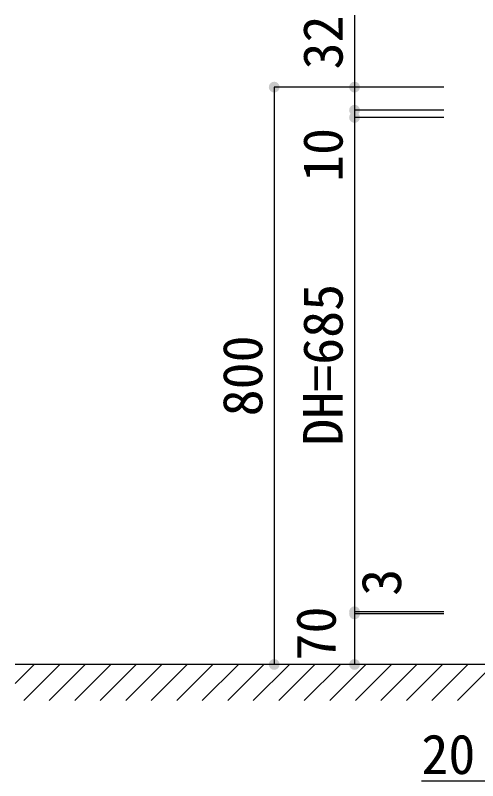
# Model space of a CAD drawing. Units: millimetres on the paper. Extents: x -205 to 195, y -144 to 136.
# Drawn here: x -170.33 to -144.7, y -49.53 to -7.11 of the extents above; entities that cross this region are included whole.
import ezdxf
from ezdxf.enums import TextEntityAlignment as Align

# ---------------------------------------------------------------- set-up
doc = ezdxf.new("R2010")
doc.units = ezdxf.units.MM
doc.layers.add('0-1_①\u3000細', color=4, linetype='Continuous')
doc.styles.add('ＭＳ ゴシック', font='')
doc.styles.get('ＭＳ ゴシック').set_extended_font_data('MS Gothic')

msp = doc.modelspace()

# ---------------------------------------------------------------- hatches: boundary and pattern name
at = {"layer": '0-1_①\u3000細'}
for points in [[(-155.676, -11.092, 1), (-156.276, -11.092, 1)], [(-151.222, -11.092, 1), (-151.822, -11.092, 1)], [(-151.222, -12.372, 1), (-151.822, -12.372, 1)], [(-151.222, -12.372, 1), (-151.822, -12.372, 1)], [(-151.222, -12.772, 1), (-151.822, -12.772, 1)], [(-151.222, -12.772, 1), (-151.822, -12.772, 1)], [(-151.222, -40.172, 1), (-151.822, -40.172, 1)], [(-151.222, -40.172, 1), (-151.822, -40.172, 1)], [(-151.222, -40.292, 1), (-151.822, -40.292, 1)], [(-151.222, -40.292, 1), (-151.822, -40.292, 1)], [(-155.676, -43.092, 1), (-156.276, -43.092, 1)], [(-151.222, -43.092, 1), (-151.822, -43.092, 1)]]:
    msp.add_hatch(color=132, dxfattribs=at).paths.add_polyline_path(points)

# ---------------------------------------------------------------- linework, layer by layer
for p, q in [((-151.522, -7.112), (-151.522, -12.372)), ((-146.576, -11.092), (-155.976, -11.092)), ((-155.976, -11.092), (-155.976, -43.092)), ((-146.576, -11.092), (-151.522, -11.092)), ((-146.577, -12.372), (-151.522, -12.372)), ((-151.522, -12.372), (-151.522, -16.347)), ((-146.576, -12.372), (-151.522, -12.372)), ((-146.577, -12.772), (-151.522, -12.772)), ((-146.577, -12.772), (-151.522, -12.772)), ((-151.522, -12.772), (-151.522, -40.172)), ((-151.522, -37.786), (-151.522, -40.292)), ((-146.577, -40.172), (-151.522, -40.172)), ((-146.577, -40.172), (-151.522, -40.172)), ((-146.577, -40.292), (-151.522, -40.292)), ((-146.577, -40.292), (-151.522, -40.292)), ((-151.522, -40.292), (-151.522, -43.092)), ((-170.327, -44.142), (-169.277, -43.092)), ((-170.327, -44.142), (-169.277, -43.092)), ((-104.171, -43.092), (-170.327, -43.092)), ((-104.171, -43.092), (-170.327, -43.092)), ((-169.862, -45.092), (-167.862, -43.092)), ((-169.862, -45.092), (-167.862, -43.092)), ((-168.448, -45.092), (-166.448, -43.092)), ((-168.448, -45.092), (-166.448, -43.092)), ((-152.255, -43.092), (-167.991, -43.092)), ((-152.255, -43.092), (-167.991, -43.092)), ((-167.034, -45.092), (-165.034, -43.092)), ((-167.034, -45.092), (-165.034, -43.092)), ((-165.62, -45.092), (-163.62, -43.092)), ((-165.62, -45.092), (-163.62, -43.092)), ((-164.206, -45.092), (-162.206, -43.092)), ((-164.206, -45.092), (-162.206, -43.092)), ((-162.791, -45.092), (-160.791, -43.092)), ((-162.791, -45.092), (-160.791, -43.092)), ((-161.377, -45.092), (-159.377, -43.092)), ((-161.377, -45.092), (-159.377, -43.092)), ((-159.963, -45.092), (-157.963, -43.092)), ((-159.963, -45.092), (-157.963, -43.092)), ((-158.549, -45.092), (-156.549, -43.092)), ((-158.549, -45.092), (-156.549, -43.092)), ((-157.135, -45.092), (-155.135, -43.092)), ((-157.135, -45.092), (-155.135, -43.092)), ((-146.576, -43.092), (-155.976, -43.092)), ((-155.72, -45.092), (-153.72, -43.092)), ((-155.72, -45.092), (-153.72, -43.092)), ((-154.306, -45.092), (-152.306, -43.092)), ((-154.306, -45.092), (-152.306, -43.092)), ((-152.892, -45.092), (-150.892, -43.092)), ((-152.892, -45.092), (-150.892, -43.092)), ((-146.577, -43.092), (-151.522, -43.092)), ((-151.478, -45.092), (-149.478, -43.092)), ((-151.478, -45.092), (-149.478, -43.092)), ((-150.063, -45.092), (-148.063, -43.092)), ((-150.063, -45.092), (-148.063, -43.092)), ((-148.649, -45.092), (-146.649, -43.092)), ((-148.649, -45.092), (-146.649, -43.092)), ((-147.235, -45.092), (-145.235, -43.092)), ((-147.235, -45.092), (-145.235, -43.092)), ((-145.821, -45.092), (-143.821, -43.092)), ((-145.821, -45.092), (-143.821, -43.092)), ((-147.817, -49.535), (-142.977, -49.535))]:
    msp.add_line(p, q, dxfattribs=at)

# ---------------------------------------------------------------- texts
at = {"layer": '0-1_①\u3000細', "style": 'ＭＳ ゴシック'}
for s, p in [('32', (-151.522, -10.112)), ('10', (-151.522, -16.347)), ('DH=685', (-151.522, -30.972)), ('800', (-155.976, -29.342)), ('3', (-148.279, -39.286)), ('70', (-151.903, -42.872))]:
    msp.add_text(s, height=2.199, rotation=90, dxfattribs=at).set_placement(p, align=Align.BOTTOM_LEFT)
msp.add_text('20', height=2.199, dxfattribs=at).set_placement((-147.817, -49.827), align=Align.BOTTOM_LEFT)

doc.saveas('drawing.dxf')
